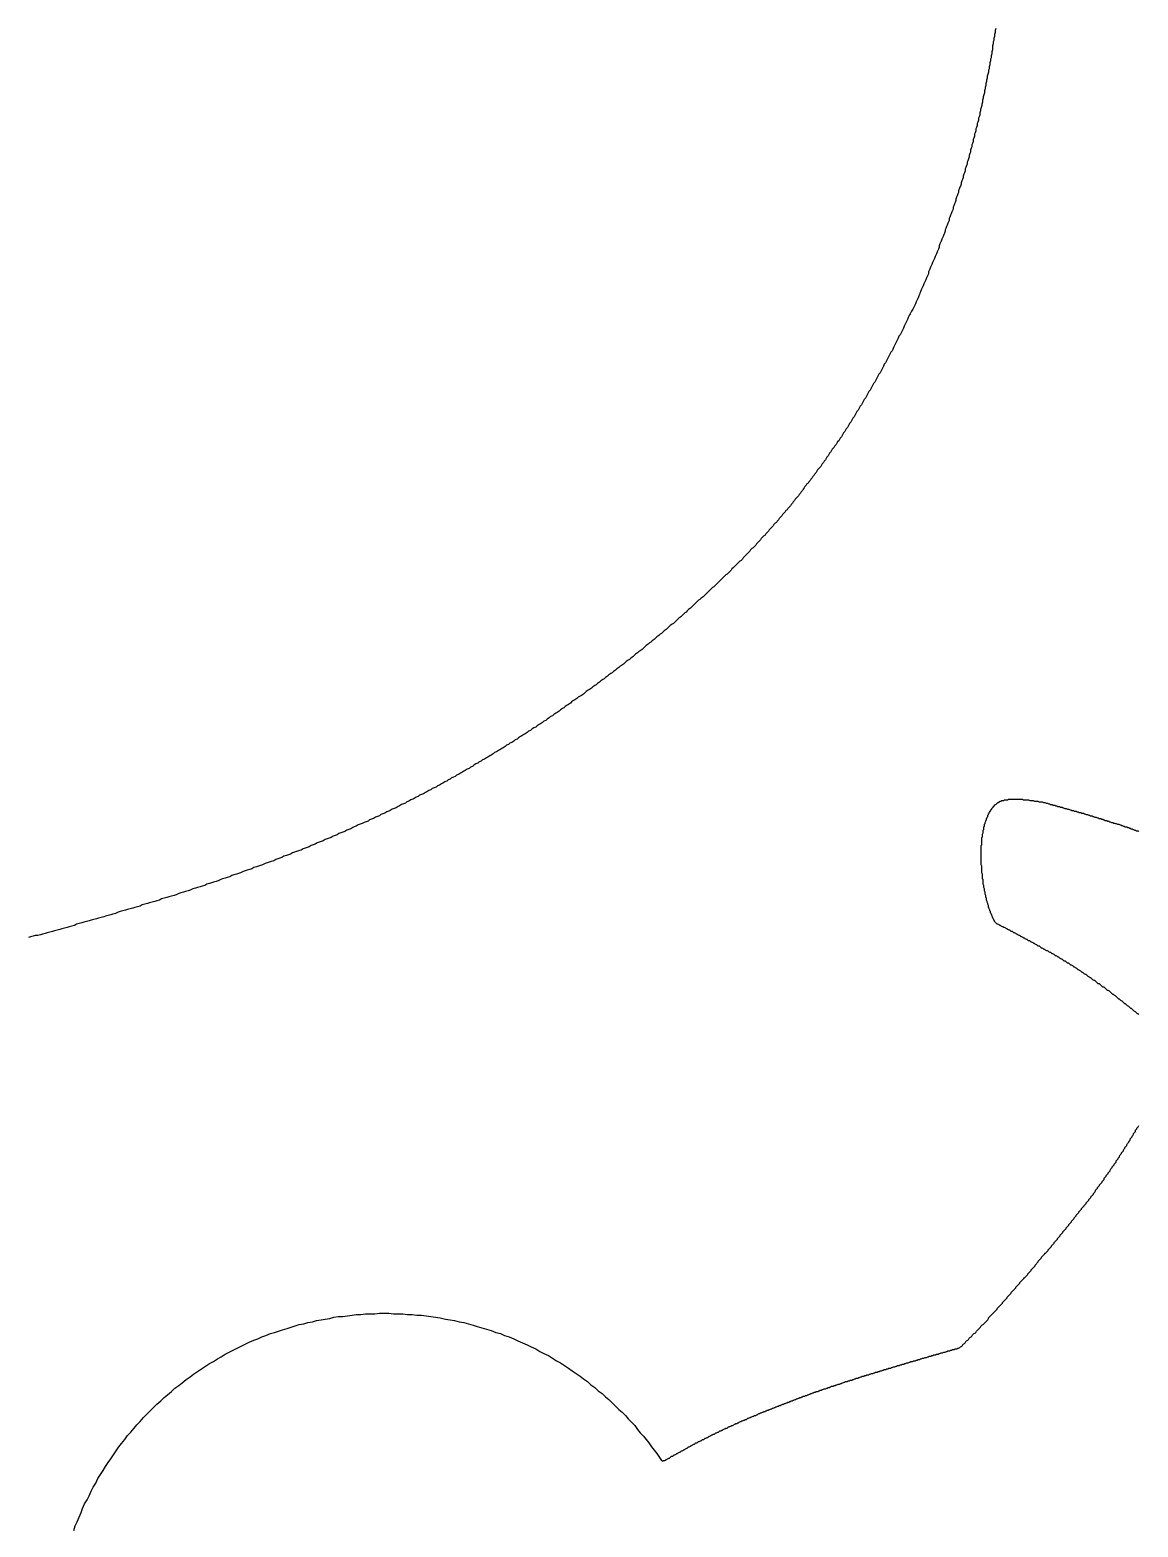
# Model space of a CAD drawing. Header units: millimetres. Extents: x 35 to 605, y 64 to 964.
# Drawn here: x 283.43 to 300.1, y 539.9 to 562.42 of the extents above; entities that cross this region are included whole.
import ezdxf

# ---------------------------------------------------------------- set-up
doc = ezdxf.new("R2010")
doc.units = ezdxf.units.MM

msp = doc.modelspace()

# ---------------------------------------------------------------- linework, layer by layer
for points in [[(297.957, 562.438, 0), (297.947, 562.408, 0), (297.947, 562.378, 0), (297.937, 562.348, 0), (297.937, 562.318, 0), (297.927, 562.288, 0), (297.927, 562.258, 0), (297.917, 562.238, 0), (297.917, 562.208, 0), (297.907, 562.178, 0), (297.907, 562.148, 0), (297.907, 562.118, 0), (297.897, 562.088, 0), (297.897, 562.058, 0), (297.887, 562.028, 0), (297.887, 561.998, 0), (297.877, 561.978, 0), (297.877, 561.948, 0), (297.867, 561.918, 0), (297.867, 561.888, 0), (297.857, 561.858, 0), (297.857, 561.828, 0), (297.847, 561.808, 0), (297.847, 561.778, 0), (297.837, 561.748, 0), (297.827, 561.718, 0), (297.827, 561.688, 0), (297.817, 561.658, 0), (297.817, 561.638, 0), (297.807, 561.608, 0), (297.807, 561.578, 0), (297.797, 561.548, 0), (297.797, 561.528, 0), (297.787, 561.498, 0), (297.787, 561.468, 0), (297.777, 561.438, 0), (297.767, 561.408, 0), (297.767, 561.388, 0), (297.757, 561.358, 0), (297.757, 561.328, 0), (297.747, 561.298, 0), (297.747, 561.278, 0), (297.737, 561.248, 0), (297.727, 561.218, 0), (297.727, 561.198, 0), (297.717, 561.168, 0), (297.717, 561.138, 0), (297.707, 561.108, 0), (297.697, 561.088, 0), (297.697, 561.058, 0), (297.687, 561.028, 0), (297.677, 561.008, 0), (297.677, 560.978, 0), (297.667, 560.948, 0), (297.657, 560.928, 0), (297.657, 560.898, 0), (297.647, 560.868, 0), (297.637, 560.848, 0), (297.637, 560.818, 0), (297.627, 560.788, 0), (297.617, 560.768, 0), (297.617, 560.738, 0), (297.607, 560.708, 0), (297.597, 560.688, 0), (297.597, 560.658, 0), (297.587, 560.638, 0), (297.577, 560.608, 0), (297.577, 560.578, 0), (297.567, 560.558, 0), (297.557, 560.528, 0), (297.557, 560.508, 0), (297.547, 560.478, 0), (297.537, 560.448, 0), (297.527, 560.428, 0), (297.527, 560.398, 0), (297.517, 560.378, 0), (297.507, 560.348, 0), (297.497, 560.328, 0), (297.497, 560.298, 0), (297.487, 560.268, 0), (297.477, 560.248, 0), (297.467, 560.218, 0), (297.467, 560.198, 0), (297.457, 560.168, 0), (297.447, 560.148, 0), (297.437, 560.118, 0), (297.437, 560.098, 0), (297.427, 560.068, 0), (297.417, 560.048, 0), (297.407, 560.018, 0), (297.397, 559.998, 0), (297.397, 559.968, 0), (297.387, 559.948, 0), (297.377, 559.918, 0), (297.367, 559.898, 0), (297.357, 559.868, 0), (297.357, 559.848, 0), (297.347, 559.818, 0), (297.337, 559.798, 0), (297.327, 559.768, 0), (297.317, 559.748, 0), (297.317, 559.718, 0), (297.307, 559.698, 0), (297.297, 559.678, 0), (297.287, 559.648, 0), (297.277, 559.628, 0), (297.267, 559.598, 0), (297.257, 559.578, 0), (297.257, 559.548, 0), (297.247, 559.528, 0), (297.237, 559.508, 0), (297.227, 559.478, 0), (297.217, 559.458, 0), (297.207, 559.428, 0), (297.197, 559.408, 0), (297.197, 559.388, 0), (297.187, 559.358, 0), (297.177, 559.338, 0), (297.167, 559.308, 0), (297.157, 559.288, 0), (297.147, 559.268, 0), (297.137, 559.238, 0), (297.127, 559.218, 0), (297.117, 559.198, 0), (297.107, 559.168, 0), (297.107, 559.148, 0), (297.097, 559.118, 0), (297.087, 559.098, 0), (297.077, 559.078, 0), (297.067, 559.048, 0), (297.057, 559.028, 0), (297.047, 559.008, 0), (297.037, 558.978, 0), (297.027, 558.958, 0), (297.017, 558.938, 0), (297.007, 558.918, 0), (296.997, 558.888, 0), (296.987, 558.868, 0), (296.977, 558.848, 0), (296.967, 558.818, 0), (296.957, 558.798, 0), (296.947, 558.778, 0), (296.947, 558.748, 0), (296.937, 558.728, 0), (296.927, 558.708, 0), (296.917, 558.688, 0), (296.907, 558.658, 0), (296.897, 558.638, 0), (296.887, 558.618, 0), (296.877, 558.598, 0), (296.867, 558.568, 0), (296.857, 558.548, 0), (296.847, 558.528, 0), (296.837, 558.508, 0), (296.827, 558.478, 0), (296.817, 558.458, 0), (296.807, 558.438, 0), (296.797, 558.418, 0), (296.787, 558.388, 0), (296.777, 558.368, 0), (296.767, 558.348, 0), (296.757, 558.328, 0), (296.747, 558.298, 0), (296.737, 558.278, 0), (296.727, 558.258, 0), (296.717, 558.238, 0), (296.707, 558.218, 0), (296.687, 558.188, 0), (296.677, 558.168, 0), (296.667, 558.148, 0), (296.657, 558.128, 0), (296.647, 558.108, 0), (296.637, 558.088, 0), (296.627, 558.058, 0), (296.617, 558.038, 0), (296.607, 558.018, 0), (296.597, 557.998, 0), (296.587, 557.978, 0), (296.577, 557.958, 0), (296.567, 557.928, 0), (296.557, 557.908, 0), (296.547, 557.888, 0), (296.537, 557.868, 0), (296.527, 557.848, 0), (296.517, 557.828, 0), (296.497, 557.808, 0), (296.487, 557.778, 0), (296.477, 557.758, 0), (296.467, 557.738, 0), (296.457, 557.718, 0), (296.447, 557.698, 0), (296.437, 557.678, 0), (296.427, 557.658, 0), (296.417, 557.638, 0), (296.407, 557.608, 0), (296.397, 557.588, 0), (296.377, 557.568, 0), (296.367, 557.548, 0), (296.357, 557.528, 0), (296.347, 557.508, 0), (296.337, 557.488, 0), (296.327, 557.468, 0), (296.317, 557.448, 0), (296.307, 557.428, 0), (296.297, 557.408, 0), (296.277, 557.388, 0), (296.267, 557.358, 0), (296.257, 557.338, 0), (296.247, 557.318, 0), (296.237, 557.298, 0), (296.227, 557.278, 0), (296.217, 557.258, 0), (296.197, 557.238, 0), (296.187, 557.218, 0), (296.177, 557.198, 0), (296.167, 557.178, 0), (296.157, 557.158, 0), (296.147, 557.138, 0), (296.137, 557.118, 0), (296.117, 557.098, 0), (296.107, 557.078, 0), (296.097, 557.058, 0), (296.087, 557.038, 0), (296.077, 557.018, 0), (296.067, 556.998, 0), (296.047, 556.978, 0), (296.037, 556.958, 0), (296.027, 556.938, 0), (296.017, 556.918, 0), (296.007, 556.898, 0), (295.997, 556.878, 0), (295.977, 556.858, 0), (295.967, 556.838, 0), (295.957, 556.818, 0), (295.947, 556.798, 0), (295.937, 556.778, 0), (295.917, 556.758, 0), (295.907, 556.738, 0), (295.897, 556.718, 0), (295.887, 556.698, 0), (295.867, 556.678, 0), (295.857, 556.658, 0), (295.847, 556.638, 0), (295.837, 556.618, 0), (295.827, 556.598, 0), (295.807, 556.578, 0), (295.797, 556.558, 0), (295.787, 556.538, 0), (295.777, 556.518, 0), (295.757, 556.498, 0), (295.747, 556.478, 0), (295.737, 556.458, 0), (295.727, 556.438, 0), (295.707, 556.418, 0), (295.697, 556.398, 0), (295.687, 556.378, 0), (295.667, 556.358, 0), (295.657, 556.338, 0), (295.647, 556.318, 0), (295.637, 556.298, 0), (295.617, 556.278, 0), (295.607, 556.258, 0), (295.597, 556.238, 0), (295.577, 556.218, 0), (295.567, 556.198, 0), (295.557, 556.178, 0), (295.537, 556.158, 0), (295.527, 556.138, 0), (295.517, 556.128, 0), (295.497, 556.108, 0), (295.487, 556.088, 0), (295.477, 556.068, 0), (295.457, 556.048, 0), (295.447, 556.028, 0), (295.437, 556.008, 0), (295.417, 555.988, 0), (295.407, 555.968, 0), (295.397, 555.948, 0), (295.377, 555.928, 0), (295.367, 555.908, 0), (295.347, 555.888, 0), (295.337, 555.868, 0), (295.327, 555.848, 0), (295.307, 555.828, 0), (295.297, 555.818, 0), (295.277, 555.798, 0), (295.267, 555.778, 0), (295.257, 555.758, 0), (295.237, 555.738, 0), (295.227, 555.718, 0), (295.207, 555.698, 0), (295.197, 555.678, 0), (295.177, 555.658, 0), (295.167, 555.638, 0), (295.147, 555.618, 0), (295.137, 555.598, 0), (295.117, 555.588, 0), (295.107, 555.568, 0), (295.087, 555.548, 0), (295.077, 555.528, 0), (295.057, 555.508, 0), (295.047, 555.488, 0), (295.027, 555.468, 0), (295.017, 555.448, 0), (294.997, 555.428, 0), (294.987, 555.408, 0), (294.967, 555.388, 0), (294.957, 555.378, 0), (294.937, 555.358, 0), (294.927, 555.338, 0), (294.907, 555.318, 0), (294.897, 555.298, 0), (294.877, 555.278, 0), (294.867, 555.258, 0), (294.847, 555.238, 0), (294.827, 555.218, 0), (294.817, 555.198, 0), (294.797, 555.188, 0), (294.787, 555.168, 0), (294.767, 555.148, 0), (294.747, 555.128, 0), (294.737, 555.108, 0), (294.717, 555.088, 0), (294.697, 555.068, 0), (294.687, 555.048, 0), (294.667, 555.028, 0), (294.657, 555.008, 0), (294.637, 554.998, 0), (294.617, 554.978, 0), (294.607, 554.958, 0), (294.587, 554.938, 0), (294.567, 554.918, 0), (294.547, 554.898, 0), (294.537, 554.878, 0), (294.517, 554.858, 0), (294.497, 554.838, 0), (294.487, 554.818, 0), (294.467, 554.808, 0), (294.447, 554.788, 0), (294.427, 554.768, 0), (294.417, 554.748, 0), (294.397, 554.728, 0), (294.377, 554.708, 0), (294.357, 554.688, 0), (294.347, 554.668, 0), (294.327, 554.648, 0), (294.307, 554.628, 0), (294.287, 554.618, 0), (294.267, 554.598, 0), (294.257, 554.578, 0), (294.237, 554.558, 0), (294.217, 554.538, 0), (294.197, 554.518, 0), (294.177, 554.498, 0), (294.157, 554.478, 0), (294.147, 554.458, 0), (294.127, 554.438, 0), (294.107, 554.428, 0), (294.087, 554.408, 0), (294.067, 554.388, 0), (294.047, 554.368, 0), (294.027, 554.348, 0), (294.007, 554.328, 0), (293.987, 554.308, 0), (293.977, 554.288, 0), (293.957, 554.268, 0), (293.937, 554.248, 0), (293.917, 554.228, 0), (293.897, 554.218, 0), (293.877, 554.198, 0), (293.857, 554.178, 0), (293.837, 554.158, 0), (293.817, 554.138, 0), (293.797, 554.118, 0), (293.777, 554.098, 0), (293.757, 554.078, 0), (293.737, 554.058, 0), (293.717, 554.038, 0), (293.697, 554.028, 0), (293.677, 554.008, 0), (293.657, 553.988, 0), (293.637, 553.968, 0), (293.617, 553.948, 0), (293.597, 553.928, 0), (293.577, 553.908, 0), (293.557, 553.888, 0), (293.527, 553.868, 0), (293.507, 553.848, 0), (293.487, 553.838, 0), (293.467, 553.818, 0), (293.447, 553.798, 0), (293.427, 553.778, 0), (293.407, 553.758, 0), (293.387, 553.738, 0), (293.367, 553.718, 0), (293.337, 553.698, 0), (293.317, 553.678, 0), (293.297, 553.658, 0), (293.277, 553.648, 0), (293.257, 553.628, 0), (293.237, 553.608, 0), (293.217, 553.588, 0), (293.187, 553.568, 0), (293.167, 553.548, 0), (293.147, 553.528, 0), (293.127, 553.508, 0), (293.107, 553.488, 0), (293.087, 553.478, 0), (293.057, 553.458, 0), (293.037, 553.438, 0), (293.017, 553.418, 0), (292.997, 553.398, 0), (292.967, 553.378, 0), (292.947, 553.358, 0), (292.927, 553.338, 0), (292.907, 553.328, 0), (292.887, 553.308, 0), (292.857, 553.288, 0), (292.837, 553.268, 0), (292.817, 553.248, 0), (292.787, 553.228, 0), (292.767, 553.208, 0), (292.747, 553.198, 0), (292.727, 553.178, 0), (292.697, 553.158, 0), (292.677, 553.138, 0), (292.657, 553.118, 0), (292.637, 553.098, 0), (292.607, 553.078, 0), (292.587, 553.068, 0), (292.567, 553.048, 0), (292.537, 553.028, 0), (292.517, 553.008, 0), (292.497, 552.988, 0), (292.467, 552.968, 0), (292.447, 552.948, 0), (292.427, 552.938, 0), (292.397, 552.918, 0), (292.377, 552.898, 0), (292.357, 552.878, 0), (292.327, 552.858, 0), (292.307, 552.848, 0), (292.287, 552.828, 0), (292.257, 552.808, 0), (292.237, 552.788, 0), (292.207, 552.768, 0), (292.187, 552.748, 0), (292.167, 552.738, 0), (292.137, 552.718, 0), (292.117, 552.698, 0), (292.087, 552.678, 0), (292.067, 552.658, 0), (292.047, 552.648, 0), (292.017, 552.628, 0), (291.997, 552.608, 0), (291.967, 552.588, 0), (291.947, 552.568, 0), (291.927, 552.558, 0), (291.897, 552.538, 0), (291.877, 552.518, 0), (291.847, 552.498, 0), (291.827, 552.488, 0), (291.797, 552.468, 0), (291.777, 552.448, 0), (291.757, 552.428, 0), (291.727, 552.408, 0), (291.707, 552.398, 0), (291.677, 552.378, 0), (291.657, 552.358, 0), (291.627, 552.338, 0), (291.607, 552.328, 0), (291.577, 552.308, 0), (291.557, 552.288, 0), (291.527, 552.268, 0), (291.507, 552.258, 0), (291.477, 552.238, 0), (291.457, 552.218, 0), (291.437, 552.208, 0), (291.407, 552.188, 0), (291.387, 552.168, 0), (291.357, 552.148, 0), (291.337, 552.138, 0), (291.307, 552.118, 0), (291.287, 552.098, 0), (291.257, 552.088, 0), (291.237, 552.068, 0), (291.207, 552.048, 0), (291.187, 552.028, 0), (291.157, 552.018, 0), (291.137, 551.998, 0), (291.107, 551.978, 0), (291.087, 551.968, 0), (291.057, 551.948, 0), (291.037, 551.928, 0), (291.007, 551.918, 0), (290.977, 551.898, 0), (290.957, 551.878, 0), (290.927, 551.868, 0), (290.907, 551.848, 0), (290.877, 551.828, 0), (290.857, 551.818, 0), (290.827, 551.798, 0), (290.807, 551.788, 0), (290.777, 551.768, 0), (290.757, 551.748, 0), (290.727, 551.738, 0), (290.707, 551.718, 0), (290.677, 551.698, 0), (290.647, 551.688, 0), (290.627, 551.668, 0), (290.597, 551.658, 0), (290.577, 551.638, 0), (290.547, 551.618, 0), (290.527, 551.608, 0), (290.497, 551.588, 0), (290.477, 551.578, 0), (290.447, 551.558, 0), (290.417, 551.548, 0), (290.397, 551.528, 0), (290.367, 551.508, 0), (290.347, 551.498, 0), (290.317, 551.478, 0), (290.297, 551.468, 0), (290.267, 551.448, 0), (290.237, 551.438, 0), (290.217, 551.418, 0), (290.187, 551.408, 0), (290.167, 551.388, 0), (290.137, 551.378, 0), (290.107, 551.358, 0), (290.087, 551.338, 0), (290.057, 551.328, 0), (290.037, 551.308, 0), (290.007, 551.298, 0), (289.977, 551.278, 0), (289.957, 551.268, 0), (289.927, 551.248, 0), (289.907, 551.238, 0), (289.877, 551.218, 0), (289.847, 551.208, 0), (289.827, 551.188, 0), (289.797, 551.178, 0), (289.767, 551.168, 0), (289.747, 551.148, 0), (289.717, 551.138, 0), (289.697, 551.118, 0), (289.667, 551.108, 0), (289.637, 551.088, 0), (289.617, 551.078, 0), (289.587, 551.058, 0), (289.557, 551.048, 0), (289.537, 551.028, 0), (289.507, 551.018, 0), (289.477, 551.008, 0), (289.457, 550.988, 0), (289.427, 550.978, 0), (289.397, 550.958, 0), (289.377, 550.948, 0), (289.347, 550.928, 0), (289.317, 550.918, 0), (289.287, 550.908, 0), (289.267, 550.888, 0), (289.237, 550.878, 0), (289.207, 550.858, 0), (289.187, 550.848, 0), (289.157, 550.838, 0), (289.127, 550.818, 0), (289.097, 550.808, 0), (289.077, 550.788, 0), (289.047, 550.778, 0), (289.017, 550.768, 0), (288.987, 550.748, 0), (288.967, 550.738, 0), (288.937, 550.718, 0), (288.907, 550.708, 0), (288.877, 550.698, 0), (288.847, 550.678, 0), (288.827, 550.668, 0), (288.797, 550.658, 0), (288.767, 550.638, 0), (288.737, 550.628, 0), (288.707, 550.618, 0), (288.687, 550.598, 0), (288.657, 550.588, 0), (288.627, 550.578, 0), (288.597, 550.558, 0), (288.567, 550.548, 0), (288.537, 550.538, 0), (288.517, 550.518, 0), (288.487, 550.508, 0), (288.457, 550.498, 0), (288.427, 550.478, 0), (288.397, 550.468, 0), (288.367, 550.458, 0), (288.337, 550.438, 0), (288.307, 550.428, 0), (288.287, 550.418, 0), (288.257, 550.398, 0), (288.227, 550.388, 0), (288.197, 550.378, 0), (288.167, 550.358, 0), (288.137, 550.348, 0), (288.107, 550.338, 0), (288.077, 550.328, 0), (288.047, 550.308, 0), (288.017, 550.298, 0), (287.987, 550.288, 0), (287.957, 550.268, 0), (287.927, 550.258, 0), (287.897, 550.248, 0), (287.867, 550.238, 0), (287.837, 550.218, 0), (287.807, 550.208, 0), (287.777, 550.198, 0), (287.747, 550.188, 0), (287.717, 550.168, 0), (287.687, 550.158, 0), (287.657, 550.148, 0), (287.627, 550.128, 0), (287.597, 550.118, 0), (287.567, 550.108, 0), (287.537, 550.098, 0), (287.507, 550.078, 0), (287.467, 550.068, 0), (287.437, 550.058, 0), (287.407, 550.048, 0), (287.377, 550.038, 0), (287.347, 550.018, 0), (287.317, 550.008, 0), (287.287, 549.998, 0), (287.247, 549.988, 0), (287.217, 549.968, 0), (287.187, 549.958, 0), (287.157, 549.948, 0), (287.127, 549.938, 0), (287.097, 549.918, 0), (287.057, 549.908, 0), (287.027, 549.898, 0), (286.997, 549.888, 0), (286.967, 549.878, 0), (286.927, 549.858, 0), (286.897, 549.848, 0), (286.867, 549.838, 0), (286.837, 549.828, 0), (286.797, 549.818, 0), (286.767, 549.798, 0), (286.737, 549.788, 0), (286.697, 549.778, 0), (286.667, 549.768, 0), (286.637, 549.758, 0), (286.597, 549.738, 0), (286.567, 549.728, 0), (286.537, 549.718, 0), (286.497, 549.708, 0), (286.467, 549.698, 0), (286.437, 549.678, 0), (286.397, 549.668, 0), (286.367, 549.658, 0), (286.327, 549.648, 0), (286.297, 549.638, 0), (286.257, 549.618, 0), (286.227, 549.608, 0), (286.187, 549.598, 0), (286.157, 549.588, 0), (286.127, 549.578, 0), (286.087, 549.568, 0), (286.057, 549.548, 0), (286.017, 549.538, 0), (285.987, 549.528, 0), (285.947, 549.518, 0), (285.917, 549.508, 0), (285.877, 549.498, 0), (285.837, 549.478, 0), (285.807, 549.468, 0), (285.767, 549.458, 0), (285.737, 549.448, 0), (285.697, 549.438, 0), (285.667, 549.428, 0), (285.627, 549.408, 0), (285.597, 549.398, 0), (285.557, 549.388, 0), (285.517, 549.378, 0), (285.487, 549.368, 0), (285.447, 549.358, 0), (285.407, 549.348, 0), (285.377, 549.328, 0), (285.337, 549.318, 0), (285.307, 549.308, 0), (285.267, 549.298, 0), (285.227, 549.288, 0), (285.197, 549.278, 0), (285.157, 549.268, 0), (285.117, 549.258, 0), (285.087, 549.238, 0), (285.047, 549.228, 0), (285.007, 549.218, 0), (284.977, 549.208, 0), (284.937, 549.198, 0), (284.897, 549.188, 0), (284.867, 549.178, 0), (284.827, 549.168, 0), (284.787, 549.158, 0), (284.757, 549.148, 0), (284.717, 549.128, 0), (284.677, 549.118, 0), (284.647, 549.108, 0), (284.607, 549.098, 0), (284.567, 549.088, 0), (284.537, 549.078, 0), (284.497, 549.068, 0), (284.457, 549.058, 0), (284.427, 549.048, 0), (284.387, 549.038, 0), (284.347, 549.028, 0), (284.317, 549.018, 0), (284.277, 549.008, 0), (284.237, 548.998, 0), (284.207, 548.988, 0), (284.167, 548.978, 0), (284.127, 548.968, 0), (284.097, 548.948, 0), (284.057, 548.938, 0), (284.017, 548.928, 0), (283.987, 548.918, 0), (283.947, 548.908, 0), (283.907, 548.898, 0), (283.877, 548.888, 0), (283.837, 548.878, 0), (283.797, 548.868, 0), (283.767, 548.858, 0), (283.727, 548.848, 0), (283.687, 548.838, 0), (283.657, 548.828, 0), (283.617, 548.818, 0), (283.587, 548.808, 0), (283.547, 548.798, 0), (283.507, 548.798, 0), (283.477, 548.788, 0), (283.437, 548.778, 0), (283.407, 548.768, 0)], [(300.107, 547.608, 0), (300.097, 547.618, 0), (300.087, 547.618, 0), (300.077, 547.628, 0), (300.067, 547.638, 0), (300.057, 547.648, 0), (300.037, 547.658, 0), (300.027, 547.668, 0), (300.017, 547.678, 0), (300.007, 547.688, 0), (299.997, 547.698, 0), (299.987, 547.698, 0), (299.977, 547.708, 0), (299.967, 547.718, 0), (299.957, 547.728, 0), (299.937, 547.738, 0), (299.927, 547.748, 0), (299.917, 547.758, 0), (299.907, 547.768, 0), (299.897, 547.768, 0), (299.887, 547.778, 0), (299.877, 547.788, 0), (299.867, 547.798, 0), (299.857, 547.808, 0), (299.837, 547.818, 0), (299.827, 547.828, 0), (299.817, 547.838, 0), (299.807, 547.838, 0), (299.797, 547.848, 0), (299.787, 547.858, 0), (299.777, 547.868, 0), (299.767, 547.878, 0), (299.757, 547.888, 0), (299.737, 547.898, 0), (299.727, 547.908, 0), (299.717, 547.908, 0), (299.707, 547.918, 0), (299.697, 547.928, 0), (299.687, 547.938, 0), (299.677, 547.948, 0), (299.667, 547.958, 0), (299.647, 547.968, 0), (299.637, 547.968, 0), (299.627, 547.978, 0), (299.617, 547.988, 0), (299.607, 547.998, 0), (299.597, 548.008, 0), (299.587, 548.018, 0), (299.567, 548.018, 0), (299.557, 548.028, 0), (299.547, 548.038, 0), (299.537, 548.048, 0), (299.527, 548.058, 0), (299.517, 548.068, 0), (299.497, 548.068, 0), (299.487, 548.078, 0), (299.477, 548.088, 0), (299.467, 548.098, 0), (299.457, 548.108, 0), (299.447, 548.118, 0), (299.437, 548.118, 0), (299.417, 548.128, 0), (299.407, 548.138, 0), (299.397, 548.148, 0), (299.387, 548.158, 0), (299.377, 548.158, 0), (299.367, 548.168, 0), (299.347, 548.178, 0), (299.337, 548.188, 0), (299.327, 548.198, 0), (299.317, 548.208, 0), (299.307, 548.208, 0), (299.287, 548.218, 0), (299.277, 548.228, 0), (299.267, 548.238, 0), (299.257, 548.238, 0), (299.247, 548.248, 0), (299.237, 548.258, 0), (299.217, 548.268, 0), (299.207, 548.278, 0), (299.197, 548.278, 0), (299.187, 548.288, 0), (299.177, 548.298, 0), (299.157, 548.308, 0), (299.147, 548.318, 0), (299.137, 548.318, 0), (299.127, 548.328, 0), (299.117, 548.338, 0), (299.097, 548.348, 0), (299.087, 548.348, 0), (299.077, 548.358, 0), (299.067, 548.368, 0), (299.057, 548.378, 0), (299.037, 548.378, 0), (299.027, 548.388, 0), (299.017, 548.398, 0), (299.007, 548.408, 0), (298.987, 548.408, 0), (298.977, 548.418, 0), (298.967, 548.428, 0), (298.957, 548.438, 0), (298.947, 548.438, 0), (298.927, 548.448, 0), (298.917, 548.458, 0), (298.907, 548.468, 0), (298.897, 548.468, 0), (298.887, 548.478, 0), (298.867, 548.488, 0), (298.857, 548.488, 0), (298.847, 548.498, 0), (298.837, 548.508, 0), (298.817, 548.518, 0), (298.807, 548.518, 0), (298.797, 548.528, 0), (298.787, 548.538, 0), (298.777, 548.538, 0), (298.757, 548.548, 0), (298.747, 548.558, 0), (298.737, 548.568, 0), (298.727, 548.568, 0), (298.707, 548.578, 0), (298.697, 548.588, 0), (298.687, 548.588, 0), (298.677, 548.598, 0), (298.657, 548.608, 0), (298.647, 548.608, 0), (298.637, 548.618, 0), (298.627, 548.628, 0), (298.617, 548.638, 0), (298.597, 548.638, 0), (298.587, 548.648, 0), (298.577, 548.658, 0), (298.567, 548.658, 0), (298.547, 548.668, 0), (298.537, 548.678, 0), (298.527, 548.678, 0), (298.517, 548.688, 0), (298.497, 548.698, 0), (298.487, 548.698, 0), (298.477, 548.708, 0), (298.467, 548.718, 0), (298.447, 548.718, 0), (298.437, 548.728, 0), (298.427, 548.738, 0), (298.417, 548.738, 0), (298.397, 548.748, 0), (298.387, 548.758, 0), (298.377, 548.758, 0), (298.367, 548.768, 0), (298.347, 548.778, 0), (298.337, 548.778, 0), (298.327, 548.788, 0), (298.317, 548.798, 0), (298.307, 548.798, 0), (298.287, 548.808, 0), (298.277, 548.818, 0), (298.267, 548.818, 0), (298.257, 548.828, 0), (298.237, 548.838, 0), (298.227, 548.838, 0), (298.217, 548.848, 0), (298.207, 548.858, 0), (298.187, 548.858, 0), (298.177, 548.868, 0), (298.167, 548.878, 0), (298.157, 548.878, 0), (298.137, 548.888, 0), (298.127, 548.898, 0), (298.117, 548.898, 0), (298.107, 548.908, 0), (298.087, 548.918, 0), (298.077, 548.918, 0), (298.067, 548.928, 0), (298.057, 548.928, 0), (298.037, 548.938, 0), (298.027, 548.948, 0), (298.017, 548.948, 0), (298.007, 548.958, 0), (297.987, 548.968, 0), (297.977, 548.968, 0), (297.967, 548.978, 0), (297.957, 548.988, 0), (297.947, 548.998, 0), (297.947, 548.998, 0), (297.937, 549.008, 0), (297.937, 549.018, 0), (297.927, 549.028, 0), (297.927, 549.038, 0), (297.917, 549.048, 0), (297.917, 549.058, 0), (297.907, 549.068, 0), (297.907, 549.078, 0), (297.897, 549.098, 0), (297.897, 549.108, 0), (297.887, 549.118, 0), (297.887, 549.128, 0), (297.877, 549.138, 0), (297.877, 549.158, 0), (297.867, 549.168, 0), (297.867, 549.178, 0), (297.857, 549.198, 0), (297.857, 549.208, 0), (297.847, 549.218, 0), (297.847, 549.238, 0), (297.847, 549.248, 0), (297.837, 549.268, 0), (297.837, 549.278, 0), (297.827, 549.298, 0), (297.827, 549.308, 0), (297.817, 549.328, 0), (297.817, 549.338, 0), (297.817, 549.358, 0), (297.807, 549.368, 0), (297.807, 549.388, 0), (297.807, 549.398, 0), (297.797, 549.418, 0), (297.797, 549.438, 0), (297.797, 549.448, 0), (297.787, 549.468, 0), (297.787, 549.488, 0), (297.787, 549.498, 0), (297.777, 549.518, 0), (297.777, 549.538, 0), (297.777, 549.548, 0), (297.767, 549.568, 0), (297.767, 549.588, 0), (297.767, 549.598, 0), (297.767, 549.618, 0), (297.767, 549.638, 0), (297.757, 549.648, 0), (297.757, 549.668, 0), (297.757, 549.688, 0), (297.757, 549.698, 0), (297.757, 549.718, 0), (297.747, 549.738, 0), (297.747, 549.748, 0), (297.747, 549.768, 0), (297.747, 549.788, 0), (297.747, 549.808, 0), (297.747, 549.818, 0), (297.747, 549.838, 0), (297.737, 549.858, 0), (297.737, 549.868, 0), (297.737, 549.888, 0), (297.737, 549.908, 0), (297.737, 549.918, 0), (297.737, 549.938, 0), (297.737, 549.958, 0), (297.737, 549.968, 0), (297.737, 549.988, 0), (297.737, 549.998, 0), (297.737, 550.018, 0), (297.737, 550.038, 0), (297.737, 550.048, 0), (297.737, 550.068, 0), (297.737, 550.088, 0), (297.737, 550.098, 0), (297.737, 550.118, 0), (297.737, 550.128, 0), (297.737, 550.148, 0), (297.747, 550.158, 0), (297.747, 550.178, 0), (297.747, 550.188, 0), (297.747, 550.208, 0), (297.747, 550.218, 0), (297.747, 550.238, 0), (297.747, 550.248, 0), (297.747, 550.268, 0), (297.757, 550.278, 0), (297.757, 550.298, 0), (297.757, 550.308, 0), (297.757, 550.318, 0), (297.767, 550.338, 0), (297.767, 550.348, 0), (297.767, 550.368, 0), (297.767, 550.378, 0), (297.777, 550.388, 0), (297.777, 550.408, 0), (297.777, 550.418, 0), (297.777, 550.428, 0), (297.787, 550.438, 0), (297.787, 550.458, 0), (297.787, 550.468, 0), (297.797, 550.478, 0), (297.797, 550.488, 0), (297.797, 550.498, 0), (297.807, 550.518, 0), (297.807, 550.528, 0), (297.817, 550.538, 0), (297.817, 550.548, 0), (297.817, 550.558, 0), (297.827, 550.568, 0), (297.827, 550.578, 0), (297.837, 550.588, 0), (297.837, 550.598, 0), (297.837, 550.608, 0), (297.847, 550.618, 0), (297.847, 550.628, 0), (297.857, 550.638, 0), (297.857, 550.648, 0), (297.867, 550.658, 0), (297.867, 550.668, 0), (297.877, 550.668, 0), (297.877, 550.678, 0), (297.887, 550.688, 0), (297.887, 550.698, 0), (297.897, 550.698, 0), (297.897, 550.708, 0), (297.907, 550.718, 0), (297.907, 550.718, 0), (297.917, 550.728, 0), (297.917, 550.738, 0), (297.927, 550.738, 0), (297.927, 550.748, 0), (297.937, 550.748, 0), (297.937, 550.758, 0), (297.947, 550.768, 0), (297.957, 550.768, 0), (297.957, 550.768, 0), (297.967, 550.778, 0), (297.967, 550.778, 0), (297.977, 550.788, 0), (297.977, 550.788, 0), (297.987, 550.798, 0), (297.987, 550.798, 0), (297.997, 550.798, 0), (298.007, 550.808, 0), (298.007, 550.808, 0), (298.017, 550.808, 0), (298.017, 550.818, 0), (298.027, 550.818, 0), (298.037, 550.818, 0), (298.037, 550.818, 0), (298.047, 550.828, 0), (298.057, 550.828, 0), (298.067, 550.828, 0), (298.067, 550.828, 0), (298.077, 550.828, 0), (298.087, 550.838, 0), (298.097, 550.838, 0), (298.107, 550.838, 0), (298.117, 550.838, 0), (298.127, 550.838, 0), (298.137, 550.838, 0), (298.147, 550.848, 0), (298.157, 550.848, 0), (298.167, 550.848, 0), (298.177, 550.848, 0), (298.187, 550.848, 0), (298.197, 550.848, 0), (298.207, 550.848, 0), (298.217, 550.848, 0), (298.227, 550.848, 0), (298.237, 550.848, 0), (298.247, 550.848, 0), (298.267, 550.848, 0), (298.277, 550.848, 0), (298.287, 550.848, 0), (298.297, 550.848, 0), (298.317, 550.848, 0), (298.327, 550.848, 0), (298.337, 550.848, 0), (298.357, 550.848, 0), (298.367, 550.838, 0), (298.377, 550.838, 0), (298.397, 550.838, 0), (298.407, 550.838, 0), (298.417, 550.838, 0), (298.437, 550.838, 0), (298.447, 550.838, 0), (298.467, 550.828, 0), (298.477, 550.828, 0), (298.497, 550.828, 0), (298.507, 550.828, 0), (298.517, 550.828, 0), (298.537, 550.818, 0), (298.547, 550.818, 0), (298.567, 550.818, 0), (298.577, 550.818, 0), (298.597, 550.818, 0), (298.607, 550.808, 0), (298.627, 550.808, 0), (298.637, 550.808, 0), (298.657, 550.808, 0), (298.677, 550.798, 0), (298.687, 550.798, 0), (298.697, 550.798, 0), (298.717, 550.788, 0), (298.727, 550.788, 0), (298.737, 550.788, 0), (298.757, 550.778, 0), (298.767, 550.778, 0), (298.777, 550.768, 0), (298.797, 550.768, 0), (298.807, 550.768, 0), (298.817, 550.758, 0), (298.837, 550.758, 0), (298.847, 550.758, 0), (298.857, 550.748, 0), (298.877, 550.748, 0), (298.887, 550.738, 0), (298.897, 550.738, 0), (298.917, 550.738, 0), (298.927, 550.728, 0), (298.937, 550.728, 0), (298.957, 550.728, 0), (298.967, 550.718, 0), (298.977, 550.718, 0), (298.997, 550.708, 0), (299.007, 550.708, 0), (299.017, 550.708, 0), (299.037, 550.698, 0), (299.047, 550.698, 0), (299.057, 550.698, 0), (299.077, 550.688, 0), (299.087, 550.688, 0), (299.097, 550.678, 0), (299.117, 550.678, 0), (299.127, 550.678, 0), (299.137, 550.668, 0), (299.157, 550.668, 0), (299.167, 550.668, 0), (299.177, 550.658, 0), (299.197, 550.658, 0), (299.207, 550.648, 0), (299.217, 550.648, 0), (299.237, 550.648, 0), (299.247, 550.638, 0), (299.257, 550.638, 0), (299.277, 550.638, 0), (299.287, 550.628, 0), (299.297, 550.628, 0), (299.317, 550.618, 0), (299.327, 550.618, 0), (299.337, 550.618, 0), (299.357, 550.608, 0), (299.367, 550.608, 0), (299.377, 550.598, 0), (299.387, 550.598, 0), (299.407, 550.598, 0), (299.417, 550.588, 0), (299.427, 550.588, 0), (299.447, 550.578, 0), (299.457, 550.578, 0), (299.467, 550.578, 0), (299.487, 550.568, 0), (299.497, 550.568, 0), (299.507, 550.558, 0), (299.527, 550.558, 0), (299.537, 550.558, 0), (299.547, 550.548, 0), (299.567, 550.548, 0), (299.577, 550.538, 0), (299.587, 550.538, 0), (299.597, 550.528, 0), (299.617, 550.528, 0), (299.627, 550.528, 0), (299.637, 550.518, 0), (299.657, 550.518, 0), (299.667, 550.508, 0), (299.677, 550.508, 0), (299.697, 550.498, 0), (299.707, 550.498, 0), (299.717, 550.498, 0), (299.727, 550.488, 0), (299.747, 550.488, 0), (299.757, 550.478, 0), (299.767, 550.478, 0), (299.787, 550.468, 0), (299.797, 550.468, 0), (299.807, 550.468, 0), (299.827, 550.458, 0), (299.837, 550.458, 0), (299.847, 550.448, 0), (299.857, 550.448, 0), (299.877, 550.438, 0), (299.887, 550.438, 0), (299.897, 550.428, 0), (299.917, 550.428, 0), (299.927, 550.428, 0), (299.937, 550.418, 0), (299.957, 550.418, 0), (299.967, 550.408, 0), (299.977, 550.408, 0), (299.987, 550.398, 0), (300.007, 550.398, 0), (300.017, 550.388, 0), (300.027, 550.388, 0), (300.047, 550.378, 0), (300.057, 550.378, 0), (300.067, 550.368, 0), (300.077, 550.368, 0), (300.097, 550.368, 0), (300.107, 550.358, 0)], [(284.087, 539.848, 0), (284.107, 539.918, 0), (284.137, 539.978, 0), (284.167, 540.048, 0), (284.197, 540.118, 0), (284.217, 540.178, 0), (284.247, 540.248, 0), (284.287, 540.308, 0), (284.317, 540.368, 0), (284.347, 540.438, 0), (284.377, 540.498, 0), (284.417, 540.558, 0), (284.447, 540.628, 0), (284.487, 540.688, 0), (284.527, 540.748, 0), (284.567, 540.808, 0), (284.607, 540.868, 0), (284.647, 540.928, 0), (284.687, 540.988, 0), (284.727, 541.048, 0), (284.767, 541.108, 0), (284.807, 541.158, 0), (284.857, 541.218, 0), (284.897, 541.278, 0), (284.947, 541.328, 0), (284.997, 541.388, 0), (285.037, 541.438, 0), (285.087, 541.488, 0), (285.137, 541.548, 0), (285.187, 541.598, 0), (285.237, 541.648, 0), (285.287, 541.698, 0), (285.337, 541.748, 0), (285.397, 541.798, 0), (285.447, 541.848, 0), (285.497, 541.888, 0), (285.557, 541.938, 0), (285.607, 541.988, 0), (285.667, 542.028, 0), (285.717, 542.068, 0), (285.777, 542.118, 0), (285.837, 542.158, 0), (285.887, 542.198, 0), (285.947, 542.238, 0), (286.007, 542.278, 0), (286.067, 542.318, 0), (286.127, 542.358, 0), (286.187, 542.388, 0), (286.247, 542.428, 0), (286.307, 542.458, 0), (286.367, 542.498, 0), (286.427, 542.528, 0), (286.487, 542.558, 0), (286.547, 542.588, 0), (286.607, 542.618, 0), (286.667, 542.648, 0), (286.727, 542.678, 0), (286.797, 542.708, 0), (286.857, 542.728, 0), (286.917, 542.758, 0), (286.977, 542.778, 0), (287.047, 542.808, 0), (287.107, 542.828, 0), (287.167, 542.848, 0), (287.227, 542.868, 0), (287.297, 542.888, 0), (287.357, 542.908, 0), (287.417, 542.928, 0), (287.477, 542.948, 0), (287.547, 542.958, 0), (287.607, 542.978, 0), (287.677, 542.988, 0), (287.737, 543.008, 0), (287.807, 543.018, 0), (287.867, 543.028, 0), (287.937, 543.038, 0), (287.997, 543.058, 0), (288.067, 543.068, 0), (288.137, 543.068, 0), (288.207, 543.078, 0), (288.277, 543.088, 0), (288.337, 543.098, 0), (288.407, 543.098, 0), (288.477, 543.108, 0), (288.547, 543.108, 0), (288.617, 543.108, 0), (288.687, 543.118, 0), (288.757, 543.118, 0), (288.827, 543.118, 0), (288.897, 543.108, 0), (288.967, 543.108, 0), (289.037, 543.108, 0), (289.107, 543.098, 0), (289.177, 543.098, 0), (289.247, 543.088, 0), (289.317, 543.088, 0), (289.387, 543.078, 0), (289.457, 543.068, 0), (289.527, 543.058, 0), (289.597, 543.048, 0), (289.677, 543.028, 0), (289.747, 543.018, 0), (289.817, 543.008, 0), (289.887, 542.988, 0), (289.957, 542.978, 0), (290.027, 542.958, 0), (290.097, 542.938, 0), (290.157, 542.918, 0), (290.227, 542.898, 0), (290.297, 542.878, 0), (290.367, 542.858, 0), (290.437, 542.828, 0), (290.507, 542.808, 0), (290.567, 542.778, 0), (290.637, 542.758, 0), (290.707, 542.728, 0), (290.767, 542.698, 0), (290.837, 542.668, 0), (290.907, 542.638, 0), (290.967, 542.608, 0), (291.037, 542.578, 0), (291.097, 542.538, 0), (291.157, 542.508, 0), (291.227, 542.478, 0), (291.287, 542.438, 0), (291.347, 542.398, 0), (291.407, 542.368, 0), (291.467, 542.328, 0), (291.527, 542.288, 0), (291.587, 542.248, 0), (291.647, 542.208, 0), (291.707, 542.168, 0), (291.757, 542.128, 0), (291.817, 542.088, 0), (291.867, 542.038, 0), (291.927, 541.998, 0), (291.977, 541.948, 0), (292.037, 541.908, 0), (292.087, 541.858, 0), (292.137, 541.818, 0), (292.187, 541.768, 0), (292.237, 541.718, 0), (292.287, 541.668, 0), (292.337, 541.628, 0), (292.387, 541.578, 0), (292.427, 541.528, 0), (292.477, 541.478, 0), (292.527, 541.428, 0), (292.567, 541.368, 0), (292.607, 541.318, 0), (292.657, 541.268, 0), (292.697, 541.218, 0), (292.737, 541.168, 0), (292.777, 541.108, 0), (292.817, 541.058, 0), (292.857, 541.008, 0), (292.897, 540.948, 0), (292.927, 540.898, 0), (292.947, 540.888, 0), (292.957, 540.898, 0), (292.977, 540.898, 0), (292.987, 540.908, 0), (292.997, 540.918, 0), (293.007, 540.918, 0), (293.017, 540.928, 0), (293.037, 540.938, 0), (293.047, 540.938, 0), (293.057, 540.948, 0), (293.067, 540.958, 0), (293.077, 540.968, 0), (293.097, 540.968, 0), (293.107, 540.978, 0), (293.117, 540.988, 0), (293.127, 540.988, 0), (293.147, 540.998, 0), (293.157, 541.008, 0), (293.167, 541.008, 0), (293.177, 541.018, 0), (293.197, 541.028, 0), (293.207, 541.028, 0), (293.217, 541.038, 0), (293.227, 541.048, 0), (293.237, 541.048, 0), (293.257, 541.058, 0), (293.267, 541.068, 0), (293.277, 541.068, 0), (293.287, 541.078, 0), (293.307, 541.088, 0), (293.317, 541.088, 0), (293.327, 541.098, 0), (293.337, 541.108, 0), (293.347, 541.108, 0), (293.367, 541.118, 0), (293.377, 541.128, 0), (293.387, 541.128, 0), (293.397, 541.138, 0), (293.417, 541.148, 0), (293.427, 541.148, 0), (293.437, 541.158, 0), (293.447, 541.168, 0), (293.467, 541.168, 0), (293.477, 541.178, 0), (293.487, 541.188, 0), (293.497, 541.188, 0), (293.517, 541.198, 0), (293.527, 541.198, 0), (293.537, 541.208, 0), (293.547, 541.218, 0), (293.567, 541.218, 0), (293.577, 541.228, 0), (293.587, 541.238, 0), (293.597, 541.238, 0), (293.617, 541.248, 0), (293.627, 541.248, 0), (293.637, 541.258, 0), (293.647, 541.268, 0), (293.657, 541.268, 0), (293.677, 541.278, 0), (293.687, 541.288, 0), (293.697, 541.288, 0), (293.707, 541.298, 0), (293.727, 541.298, 0), (293.737, 541.308, 0), (293.747, 541.318, 0), (293.757, 541.318, 0), (293.777, 541.328, 0), (293.787, 541.328, 0), (293.797, 541.338, 0), (293.807, 541.348, 0), (293.827, 541.348, 0), (293.837, 541.358, 0), (293.847, 541.358, 0), (293.857, 541.368, 0), (293.877, 541.378, 0), (293.887, 541.378, 0), (293.897, 541.388, 0), (293.917, 541.388, 0), (293.927, 541.398, 0), (293.937, 541.408, 0), (293.947, 541.408, 0), (293.967, 541.418, 0), (293.977, 541.418, 0), (293.987, 541.428, 0), (293.997, 541.428, 0), (294.017, 541.438, 0), (294.027, 541.448, 0), (294.037, 541.448, 0), (294.047, 541.458, 0), (294.067, 541.458, 0), (294.077, 541.468, 0), (294.087, 541.468, 0), (294.097, 541.478, 0), (294.117, 541.488, 0), (294.127, 541.488, 0), (294.137, 541.498, 0), (294.147, 541.498, 0), (294.167, 541.508, 0), (294.177, 541.508, 0), (294.187, 541.518, 0), (294.207, 541.518, 0), (294.217, 541.528, 0), (294.227, 541.538, 0), (294.237, 541.538, 0), (294.257, 541.548, 0), (294.267, 541.548, 0), (294.277, 541.558, 0), (294.287, 541.558, 0), (294.307, 541.568, 0), (294.317, 541.568, 0), (294.327, 541.578, 0), (294.347, 541.578, 0), (294.357, 541.588, 0), (294.367, 541.588, 0), (294.377, 541.598, 0), (294.397, 541.608, 0), (294.407, 541.608, 0), (294.417, 541.618, 0), (294.427, 541.618, 0), (294.447, 541.628, 0), (294.457, 541.628, 0), (294.467, 541.638, 0), (294.487, 541.638, 0), (294.497, 541.648, 0), (294.507, 541.648, 0), (294.517, 541.658, 0), (294.537, 541.658, 0), (294.547, 541.668, 0), (294.557, 541.668, 0), (294.577, 541.678, 0), (294.587, 541.678, 0), (294.597, 541.688, 0), (294.607, 541.688, 0), (294.627, 541.698, 0), (294.637, 541.698, 0), (294.647, 541.708, 0), (294.657, 541.708, 0), (294.677, 541.718, 0), (294.687, 541.718, 0), (294.697, 541.728, 0), (294.717, 541.728, 0), (294.727, 541.738, 0), (294.737, 541.738, 0), (294.747, 541.748, 0), (294.767, 541.748, 0), (294.777, 541.758, 0), (294.787, 541.758, 0), (294.807, 541.768, 0), (294.817, 541.768, 0), (294.827, 541.778, 0), (294.847, 541.778, 0), (294.857, 541.788, 0), (294.867, 541.788, 0), (294.877, 541.798, 0), (294.897, 541.798, 0), (294.907, 541.808, 0), (294.917, 541.808, 0), (294.937, 541.818, 0), (294.947, 541.818, 0), (294.957, 541.828, 0), (294.967, 541.828, 0), (294.987, 541.838, 0), (294.997, 541.838, 0), (295.007, 541.848, 0), (295.027, 541.848, 0), (295.037, 541.858, 0), (295.047, 541.858, 0), (295.057, 541.868, 0), (295.077, 541.868, 0), (295.087, 541.868, 0), (295.097, 541.878, 0), (295.117, 541.878, 0), (295.127, 541.888, 0), (295.137, 541.888, 0), (295.157, 541.898, 0), (295.167, 541.898, 0), (295.177, 541.908, 0), (295.187, 541.908, 0), (295.207, 541.918, 0), (295.217, 541.918, 0), (295.227, 541.928, 0), (295.247, 541.928, 0), (295.257, 541.938, 0), (295.267, 541.938, 0), (295.287, 541.938, 0), (295.297, 541.948, 0), (295.307, 541.948, 0), (295.317, 541.958, 0), (295.337, 541.958, 0), (295.347, 541.968, 0), (295.357, 541.968, 0), (295.377, 541.978, 0), (295.387, 541.978, 0), (295.397, 541.978, 0), (295.417, 541.988, 0), (295.427, 541.988, 0), (295.437, 541.998, 0), (295.457, 541.998, 0), (295.467, 542.008, 0), (295.477, 542.008, 0), (295.487, 542.018, 0), (295.507, 542.018, 0), (295.517, 542.018, 0), (295.527, 542.028, 0), (295.547, 542.028, 0), (295.557, 542.038, 0), (295.567, 542.038, 0), (295.587, 542.048, 0), (295.597, 542.048, 0), (295.607, 542.048, 0), (295.627, 542.058, 0), (295.637, 542.058, 0), (295.647, 542.068, 0), (295.657, 542.068, 0), (295.677, 542.078, 0), (295.687, 542.078, 0), (295.697, 542.088, 0), (295.717, 542.088, 0), (295.727, 542.088, 0), (295.737, 542.098, 0), (295.757, 542.098, 0), (295.767, 542.108, 0), (295.777, 542.108, 0), (295.797, 542.108, 0), (295.807, 542.118, 0), (295.817, 542.118, 0), (295.837, 542.128, 0), (295.847, 542.128, 0), (295.857, 542.138, 0), (295.877, 542.138, 0), (295.887, 542.138, 0), (295.897, 542.148, 0), (295.907, 542.148, 0), (295.927, 542.158, 0), (295.937, 542.158, 0), (295.947, 542.168, 0), (295.967, 542.168, 0), (295.977, 542.168, 0), (295.987, 542.178, 0), (296.007, 542.178, 0), (296.017, 542.188, 0), (296.027, 542.188, 0), (296.047, 542.188, 0), (296.057, 542.198, 0), (296.067, 542.198, 0), (296.087, 542.208, 0), (296.097, 542.208, 0), (296.107, 542.208, 0), (296.127, 542.218, 0), (296.137, 542.218, 0), (296.147, 542.228, 0), (296.167, 542.228, 0), (296.177, 542.228, 0), (296.187, 542.238, 0), (296.207, 542.238, 0), (296.217, 542.248, 0), (296.227, 542.248, 0), (296.237, 542.248, 0), (296.257, 542.258, 0), (296.267, 542.258, 0), (296.277, 542.268, 0), (296.297, 542.268, 0), (296.307, 542.268, 0), (296.317, 542.278, 0), (296.337, 542.278, 0), (296.347, 542.288, 0), (296.357, 542.288, 0), (296.377, 542.288, 0), (296.387, 542.298, 0), (296.397, 542.298, 0), (296.417, 542.308, 0), (296.427, 542.308, 0), (296.437, 542.308, 0), (296.457, 542.318, 0), (296.467, 542.318, 0), (296.477, 542.328, 0), (296.497, 542.328, 0), (296.507, 542.328, 0), (296.517, 542.338, 0), (296.537, 542.338, 0), (296.547, 542.348, 0), (296.557, 542.348, 0), (296.577, 542.348, 0), (296.587, 542.358, 0), (296.597, 542.358, 0), (296.617, 542.368, 0), (296.627, 542.368, 0), (296.637, 542.368, 0), (296.657, 542.378, 0), (296.667, 542.378, 0), (296.677, 542.388, 0), (296.697, 542.388, 0), (296.707, 542.388, 0), (296.717, 542.398, 0), (296.737, 542.398, 0), (296.747, 542.398, 0), (296.757, 542.408, 0), (296.777, 542.408, 0), (296.787, 542.418, 0), (296.797, 542.418, 0), (296.817, 542.418, 0), (296.827, 542.428, 0), (296.837, 542.428, 0), (296.857, 542.438, 0), (296.867, 542.438, 0), (296.877, 542.438, 0), (296.897, 542.448, 0), (296.907, 542.448, 0), (296.917, 542.448, 0), (296.937, 542.458, 0), (296.947, 542.458, 0), (296.957, 542.468, 0), (296.977, 542.468, 0), (296.987, 542.468, 0), (296.997, 542.478, 0), (297.017, 542.478, 0), (297.027, 542.488, 0), (297.037, 542.488, 0), (297.057, 542.488, 0), (297.067, 542.498, 0), (297.077, 542.498, 0), (297.097, 542.498, 0), (297.107, 542.508, 0), (297.117, 542.508, 0), (297.137, 542.518, 0), (297.147, 542.518, 0), (297.157, 542.518, 0), (297.177, 542.528, 0), (297.187, 542.528, 0), (297.197, 542.528, 0), (297.217, 542.538, 0), (297.227, 542.538, 0), (297.237, 542.548, 0), (297.257, 542.548, 0), (297.267, 542.548, 0), (297.277, 542.558, 0), (297.297, 542.558, 0), (297.307, 542.568, 0), (297.317, 542.568, 0), (297.337, 542.568, 0), (297.347, 542.578, 0), (297.357, 542.578, 0), (297.377, 542.578, 0), (297.387, 542.588, 0), (297.397, 542.588, 0), (297.417, 542.598, 0), (297.427, 542.608, 0), (297.447, 542.618, 0), (297.457, 542.628, 0), (297.467, 542.648, 0), (297.487, 542.658, 0), (297.497, 542.668, 0), (297.507, 542.688, 0), (297.517, 542.698, 0), (297.537, 542.708, 0), (297.547, 542.718, 0), (297.557, 542.738, 0), (297.567, 542.748, 0), (297.587, 542.758, 0), (297.597, 542.768, 0), (297.607, 542.788, 0), (297.617, 542.798, 0), (297.627, 542.808, 0), (297.647, 542.818, 0), (297.657, 542.828, 0), (297.667, 542.848, 0), (297.677, 542.858, 0), (297.687, 542.868, 0), (297.697, 542.878, 0), (297.707, 542.888, 0), (297.717, 542.898, 0), (297.727, 542.908, 0), (297.737, 542.928, 0), (297.747, 542.938, 0), (297.767, 542.948, 0), (297.777, 542.958, 0), (297.787, 542.968, 0), (297.797, 542.978, 0), (297.807, 542.988, 0), (297.817, 542.998, 0), (297.827, 543.008, 0), (297.837, 543.018, 0), (297.847, 543.038, 0), (297.847, 543.048, 0), (297.857, 543.058, 0), (297.867, 543.068, 0), (297.877, 543.078, 0), (297.887, 543.088, 0), (297.897, 543.098, 0), (297.907, 543.108, 0), (297.917, 543.118, 0), (297.927, 543.128, 0), (297.937, 543.138, 0), (297.947, 543.148, 0), (297.957, 543.158, 0), (297.967, 543.168, 0), (297.977, 543.178, 0), (297.977, 543.188, 0), (297.987, 543.198, 0), (297.997, 543.208, 0), (298.007, 543.218, 0), (298.017, 543.228, 0), (298.027, 543.238, 0), (298.037, 543.248, 0), (298.047, 543.258, 0), (298.057, 543.268, 0), (298.057, 543.278, 0), (298.067, 543.288, 0), (298.077, 543.298, 0), (298.087, 543.308, 0), (298.097, 543.318, 0), (298.107, 543.328, 0), (298.117, 543.338, 0), (298.127, 543.348, 0), (298.127, 543.358, 0), (298.137, 543.368, 0), (298.147, 543.378, 0), (298.157, 543.388, 0), (298.167, 543.398, 0), (298.177, 543.408, 0), (298.187, 543.418, 0), (298.187, 543.428, 0), (298.197, 543.438, 0), (298.207, 543.448, 0), (298.217, 543.458, 0), (298.227, 543.468, 0), (298.237, 543.478, 0), (298.247, 543.488, 0), (298.257, 543.498, 0), (298.257, 543.508, 0), (298.267, 543.518, 0), (298.277, 543.528, 0), (298.287, 543.538, 0), (298.297, 543.548, 0), (298.307, 543.558, 0), (298.317, 543.568, 0), (298.317, 543.578, 0), (298.327, 543.588, 0), (298.337, 543.598, 0), (298.347, 543.608, 0), (298.357, 543.618, 0), (298.367, 543.628, 0), (298.377, 543.638, 0), (298.377, 543.648, 0), (298.387, 543.648, 0), (298.397, 543.658, 0), (298.407, 543.668, 0), (298.417, 543.678, 0), (298.427, 543.688, 0), (298.437, 543.698, 0), (298.437, 543.708, 0), (298.447, 543.718, 0), (298.457, 543.728, 0), (298.467, 543.738, 0), (298.477, 543.748, 0), (298.487, 543.758, 0), (298.487, 543.768, 0), (298.497, 543.778, 0), (298.507, 543.788, 0), (298.517, 543.798, 0), (298.527, 543.808, 0), (298.537, 543.818, 0), (298.547, 543.828, 0), (298.547, 543.838, 0), (298.557, 543.848, 0), (298.567, 543.858, 0), (298.577, 543.868, 0), (298.587, 543.878, 0), (298.597, 543.888, 0), (298.597, 543.898, 0), (298.607, 543.908, 0), (298.617, 543.918, 0), (298.627, 543.928, 0), (298.637, 543.938, 0), (298.647, 543.948, 0), (298.647, 543.958, 0), (298.657, 543.968, 0), (298.667, 543.978, 0), (298.677, 543.988, 0), (298.687, 543.998, 0), (298.697, 544.008, 0), (298.697, 544.018, 0), (298.707, 544.018, 0), (298.717, 544.028, 0), (298.727, 544.038, 0), (298.737, 544.048, 0), (298.747, 544.058, 0), (298.747, 544.068, 0), (298.757, 544.078, 0), (298.767, 544.088, 0), (298.777, 544.098, 0), (298.787, 544.108, 0), (298.797, 544.118, 0), (298.797, 544.128, 0), (298.807, 544.138, 0), (298.817, 544.148, 0), (298.827, 544.158, 0), (298.837, 544.168, 0), (298.837, 544.178, 0), (298.847, 544.188, 0), (298.857, 544.198, 0), (298.867, 544.208, 0), (298.877, 544.218, 0), (298.887, 544.228, 0), (298.887, 544.238, 0), (298.897, 544.248, 0), (298.907, 544.258, 0), (298.917, 544.268, 0), (298.927, 544.278, 0), (298.927, 544.288, 0), (298.937, 544.298, 0), (298.947, 544.308, 0), (298.957, 544.318, 0), (298.967, 544.328, 0), (298.967, 544.338, 0), (298.977, 544.348, 0), (298.987, 544.358, 0), (298.997, 544.368, 0), (299.007, 544.378, 0), (299.017, 544.388, 0), (299.017, 544.398, 0), (299.027, 544.408, 0), (299.037, 544.418, 0), (299.047, 544.428, 0), (299.057, 544.438, 0), (299.057, 544.448, 0), (299.067, 544.458, 0), (299.077, 544.468, 0), (299.087, 544.478, 0), (299.097, 544.488, 0), (299.097, 544.498, 0), (299.107, 544.508, 0), (299.117, 544.518, 0), (299.127, 544.528, 0), (299.137, 544.538, 0), (299.137, 544.548, 0), (299.147, 544.558, 0), (299.157, 544.568, 0), (299.167, 544.578, 0), (299.167, 544.588, 0), (299.177, 544.598, 0), (299.187, 544.608, 0), (299.197, 544.618, 0), (299.207, 544.628, 0), (299.207, 544.638, 0), (299.217, 544.648, 0), (299.227, 544.658, 0), (299.237, 544.668, 0), (299.247, 544.678, 0), (299.247, 544.688, 0), (299.257, 544.698, 0), (299.267, 544.708, 0), (299.277, 544.718, 0), (299.287, 544.728, 0), (299.287, 544.738, 0), (299.297, 544.748, 0), (299.307, 544.758, 0), (299.317, 544.768, 0), (299.317, 544.778, 0), (299.327, 544.788, 0), (299.337, 544.798, 0), (299.347, 544.808, 0), (299.357, 544.818, 0), (299.357, 544.828, 0), (299.367, 544.838, 0), (299.377, 544.848, 0), (299.387, 544.858, 0), (299.387, 544.868, 0), (299.397, 544.878, 0), (299.407, 544.888, 0), (299.417, 544.898, 0), (299.427, 544.908, 0), (299.427, 544.918, 0), (299.437, 544.928, 0), (299.447, 544.938, 0), (299.457, 544.958, 0), (299.457, 544.968, 0), (299.467, 544.978, 0), (299.477, 544.988, 0), (299.487, 544.998, 0), (299.487, 545.008, 0), (299.497, 545.018, 0), (299.507, 545.028, 0), (299.517, 545.038, 0), (299.517, 545.048, 0), (299.527, 545.058, 0), (299.537, 545.068, 0), (299.547, 545.078, 0), (299.557, 545.088, 0), (299.557, 545.098, 0), (299.567, 545.108, 0), (299.577, 545.118, 0), (299.587, 545.128, 0), (299.587, 545.148, 0), (299.597, 545.158, 0), (299.607, 545.168, 0), (299.617, 545.178, 0), (299.617, 545.188, 0), (299.627, 545.198, 0), (299.637, 545.208, 0), (299.647, 545.218, 0), (299.647, 545.228, 0), (299.657, 545.238, 0), (299.667, 545.248, 0), (299.677, 545.258, 0), (299.677, 545.268, 0), (299.687, 545.288, 0), (299.697, 545.298, 0), (299.707, 545.308, 0), (299.707, 545.318, 0), (299.717, 545.328, 0), (299.727, 545.338, 0), (299.737, 545.348, 0), (299.737, 545.358, 0), (299.747, 545.368, 0), (299.757, 545.378, 0), (299.767, 545.388, 0), (299.767, 545.408, 0), (299.777, 545.418, 0), (299.787, 545.428, 0), (299.797, 545.438, 0), (299.797, 545.448, 0), (299.807, 545.458, 0), (299.817, 545.468, 0), (299.817, 545.478, 0), (299.827, 545.498, 0), (299.837, 545.508, 0), (299.847, 545.518, 0), (299.847, 545.528, 0), (299.857, 545.538, 0), (299.867, 545.548, 0), (299.877, 545.558, 0), (299.877, 545.568, 0), (299.887, 545.588, 0), (299.897, 545.598, 0), (299.897, 545.608, 0), (299.907, 545.618, 0), (299.917, 545.628, 0), (299.927, 545.638, 0), (299.927, 545.648, 0), (299.937, 545.668, 0), (299.947, 545.678, 0), (299.957, 545.688, 0), (299.957, 545.698, 0), (299.967, 545.708, 0), (299.977, 545.718, 0), (299.977, 545.738, 0), (299.987, 545.748, 0), (299.997, 545.758, 0), (300.007, 545.768, 0), (300.007, 545.778, 0), (300.017, 545.788, 0), (300.027, 545.808, 0), (300.027, 545.818, 0), (300.037, 545.828, 0), (300.047, 545.838, 0), (300.057, 545.848, 0), (300.057, 545.868, 0), (300.067, 545.878, 0), (300.077, 545.888, 0), (300.077, 545.898, 0), (300.087, 545.908, 0), (300.097, 545.918, 0), (300.107, 545.938, 0)]]:
    msp.add_polyline3d(points)

doc.saveas('drawing.dxf')
